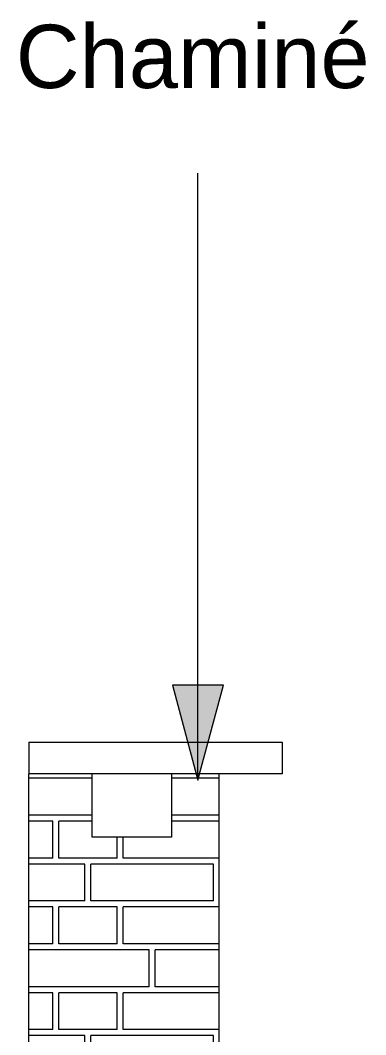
# Model space of a CAD drawing. Header units: millimetres. Extents: x -23755 to 62003, y -3000 to 6760.
# Drawn here: x 42243 to 42789, y 4748 to 6350 of the extents above; entities that cross this region are included whole.
import ezdxf

# ---------------------------------------------------------------- set-up
doc = ezdxf.new("R2010")
doc.units = ezdxf.units.MM
doc.layers.add('A-GENM', color=13, linetype='Continuous', lineweight=9)
doc.layers.add('G-ANNO-TEXT', color=231, linetype='Continuous', lineweight=9)
doc.styles.add('Arial_1', font='arial.ttf', dxfattribs={"height": 100})

# ---------------------------------------------------------------- blocks, each defined once
blk = doc.blocks.new('CRT_MGN_COZ_Fogão a lenha completo - CRT_MGN_COZ_Fogão a lenha completo-4049417-FACHADA FRONTAL')
at = {"layer": 'A-GENM'}
h = blk.add_hatch(dxfattribs=at)
h.set_pattern_fill('FP_46', color=256, style=0, pattern_type=2)
h.set_pattern_definition([(180, (7394.62, 3604.53), (3e-14, 270.937), [193.675, -9.525]), (180, (7394.62, 3662.73), (3e-14, 270.937), [193.675, -9.525]), (90, (7394.62, 3604.53), (203.2, -1e-14), [58.21, -212.728]), (90, (7200.94, 3604.53), (203.2, -1e-14), [58.21, -212.728]), (180, (7242.22, 3672.26), (3e-14, 270.937), [193.675, -9.525, 92.075, -9.525]), (180, (7242.22, 3730.47), (3e-14, 270.937), [193.675, -9.525, 92.075, -9.525]), (90, (7242.22, 3672.26), (304.8, -2e-14), [58.21, -212.73]), (90, (7048.55, 3672.26), (304.8, -2e-14), [58.21, -212.73]), (90, (7039.02, 3672.26), (304.8, -2e-14), [58.21, -212.73]), (90, (6946.94, 3672.26), (304.8, -2e-14), [58.21, -212.73]), (180, (7293.02, 3740), (3e-14, 270.937), [193.675, -9.525]), (180, (7293.02, 3798.2), (3e-14, 270.937), [193.675, -9.525]), (90, (7293.02, 3740), (203.2, -1e-14), [58.21, -212.728]), (90, (7099.35, 3740), (203.2, -1e-14), [58.21, -212.728]), (180, (7242.22, 3807.73), (3e-14, 270.937), [193.675, -9.525, 92.075, -9.525]), (180, (7242.22, 3865.94), (3e-14, 270.937), [193.675, -9.525, 92.075, -9.525]), (90, (7242.22, 3807.73), (304.8, -2e-14), [58.21, -212.728]), (90, (7048.55, 3807.73), (304.8, -2e-14), [58.21, -212.728]), (90, (7039.02, 3807.73), (304.8, -2e-14), [58.21, -212.728]), (90, (6946.94, 3807.73), (304.8, -2e-14), [58.21, -212.728])])
h.paths.add_polyline_path([(7257.2, 2030), (7544.6, 2030), (7544.6, 2574.7), (7244.6, 2574.7), (7244.6, 2400), (7254.6, 2400), (7254.6, 2030)])
h.paths.add_polyline_path([(7254.2, 4040.6), (7253.4, 4046), (7244.6, 4048.7), (7244.6, 4043.5), (7251.8, 4041.4)])
h.paths.add_polyline_path([(7244.6, 4172.5), (7248.2, 4184.8), (7244.6, 4185.9), (7244.6, 4173)])
h.paths.add_polyline_path([(7544.6, 4452.2), (7544.4, 4462.6), (7541.1, 4453.4), (7544.4, 4452.2)])
h.paths.add_polyline_path([(7544.6, 4472.9), (7544.6, 5160), (7469.6, 5160), (7469.6, 5060), (7344.6, 5060), (7344.6, 5160), (7244.6, 5160), (7244.6, 4575.7), (7395.2, 4524.1), (7544.4, 4472.9)])
at = {"layer": 'A-GENM', "color": 55}
for p, q in [((7244.6, 5210), (7644.6, 5210)), ((7244.6, 5210), (7244.6, 5160)), ((7644.6, 5210), (7644.6, 5160)), ((7644.6, 5160), (7244.6, 5160)), ((7244.6, 4575.7), (7244.6, 5160)), ((7344.6, 5060), (7344.6, 5160)), ((7469.6, 5160), (7469.6, 5060)), ((7544.6, 5160), (7544.6, 4472.9)), ((7469.6, 5060), (7344.6, 5060))]:
    blk.add_line(p, q, dxfattribs=at)

msp = doc.modelspace()

# ---------------------------------------------------------------- hatches: boundary and pattern name
at = {"layer": 'G-ANNO-TEXT'}
msp.add_hatch(color=7, dxfattribs=at).paths.add_polyline_path([(42523.679, 5150.209), (42563.872, 5300.209), (42483.487, 5300.209)])

# ---------------------------------------------------------------- linework, layer by layer
at = {"layer": 'G-ANNO-TEXT', "color": 7}
for p, q in [((42523.679, 5150.209), (42523.679, 6108.547)), ((42563.872, 5300.209), (42483.487, 5300.209)), ((42483.487, 5300.209), (42523.679, 5150.209)), ((42523.679, 5150.209), (42563.872, 5300.209))]:
    msp.add_line(p, q, dxfattribs=at)

# ---------------------------------------------------------------- block references
at = {"layer": 'A-GENM', "color": 55}
msp.add_blockref('CRT_MGN_COZ_Fogão a lenha completo - CRT_MGN_COZ_Fogão a lenha completo-4049417-FACHADA FRONTAL', (35012.047, 0), dxfattribs=at)

# ---------------------------------------------------------------- texts
at = {"layer": 'G-ANNO-TEXT', "color": 7, "insert": (42235.929, 6343.163), "char_height": 100, "width": 693.45969, "attachment_point": 1, "style": 'Arial_1'}
msp.add_mtext('Chaminé', dxfattribs=at)

doc.saveas('drawing.dxf')
